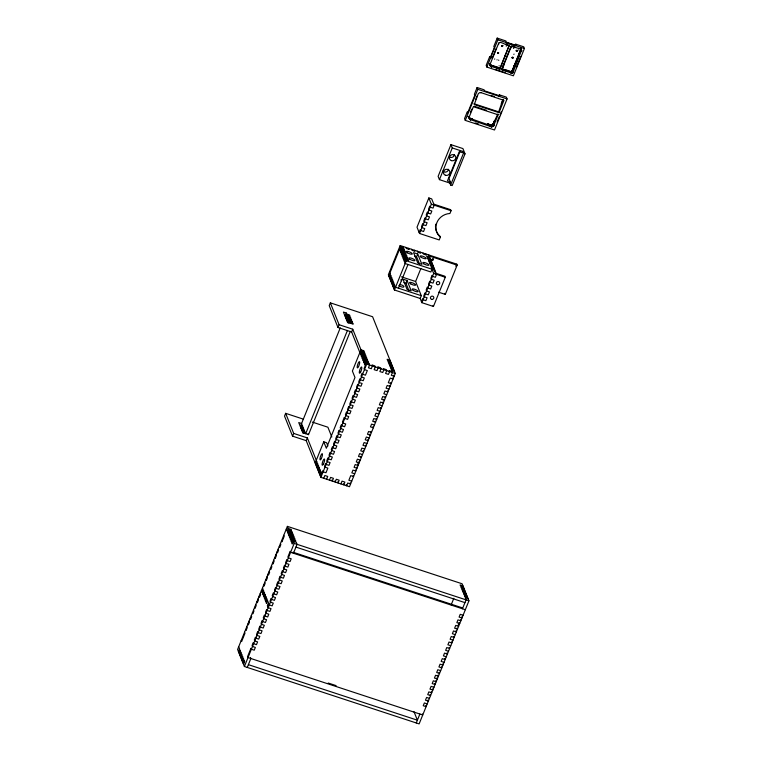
<?xml version="1.0" encoding="UTF-8"?>
<svg xmlns="http://www.w3.org/2000/svg" width="762" height="762" viewBox="0 0 762 762"><rect width="100%" height="100%" fill="white"/><g stroke="black" fill="none" stroke-linecap="round" stroke-linejoin="round"><path stroke-width="1.14" d="M512.35 70.637C514.807 71.828 511.34 74.343 511.14 72.933L501.825 69.866L511.35 46.311L520.57 48.959L521.522 49.854L521.551 51.264L520.598 49.625L512.093 71.314L510.588 71.799L502.177 69.047M494.633 59.188L494.738 58.922M498.672 44.52L498.605 44.329M497.014 59.912L497.081 59.75M499.243 42.682L499.615 42.815M498.586 52.807L497.824 53.426M498.758 60.389L498.7 60.065M499.158 65.923L499.081 65.742M501.758 46.168L502.758 45.71M502.806 45.777L501.806 46.244M502.625 66.723C503.187 64.427 504.101 68.466 502.558 66.542M506.292 46.196L506.216 46.015M511.131 47.787L511.397 47.568M511.34 46.749L511.407 46.93M513.826 48.368L513.445 48.32M513.112 57.579C512.416 59.531 511.483 56.169 513.074 57.512M513.798 54.359L514.074 54.112M516.284 50.94L517.284 50.483M517.331 50.549L516.931 51.368L516.217 50.759M518.503 49.901L518.322 49.987M521.046 49.387L520.96 48.444M520.989 49.625L521.599 51.149M303.438 419.176L285.645 413.328L284.531 416.1L292.551 436.159L306.21 440.646L320.888 477.336L349.482 486.728L395.297 373.475L372.599 316.735L330.346 302.847L329.222 305.619L337.976 327.489L351.634 331.984L359.864 352.549M337.976 327.489L339.09 324.717L330.346 302.847M340.262 327.87L300.457 426.263L303.324 433.416L304.438 430.644L304.028 429.625L302.914 432.397M349.948 322.202L352.806 323.145L353.216 324.164L347.501 322.288L343.414 312.068L346.272 313.011L345.157 315.782L345.557 316.802L346.681 314.03L349.539 314.973L349.948 315.992L347.091 315.058L345.967 317.821L346.377 318.849L347.501 316.078L350.358 317.011L350.768 318.04L347.91 317.097L346.786 319.869L347.196 320.888L348.32 318.116L351.177 319.059L351.587 320.078L348.729 319.145L347.605 321.907L348.015 322.936L349.129 320.164L351.996 321.097L352.406 322.126L349.539 321.183L348.796 323.031M300.866 427.282L301.99 424.52L301.581 423.491L298.723 422.558L302.809 432.768L308.524 434.645L350.32 331.327M301.276 428.311L302.4 425.539L302.809 426.558L301.685 429.33M302.095 430.349L303.209 427.577L303.619 428.596L302.504 431.368M304.105 433.511L304.848 431.663L305.257 432.683M305.667 433.711L347.462 330.394M351.634 331.984L352.749 329.213L339.09 324.717M438.598 292.189L445.313 294.399L457.133 265.157L456.733 264.138L400.183 245.555L388.353 274.796L394.44 289.998L420.167 298.456L421.853 302.666L433.445 306.476L445.275 277.244L444.865 276.215L436.131 273.348M287.388 526.361L237.592 649.462L244.402 666.493L419.129 723.9L468.935 600.799L462.124 583.778L287.388 526.361L294.199 543.392L244.402 666.493M388.763 275.815L400.593 246.574L403.45 247.517L403.041 246.497M261.785 591.703L262.9 588.94L262.49 587.912M389.201 276.901L390.315 274.139L389.877 273.044M238.43 651.558L239.554 648.786L238.716 646.7M389.639 277.997L390.754 275.225L391.192 276.32L390.068 279.092M315.163 463.039L323.755 441.798L326.612 442.741L327.908 445.98M238.858 652.624L239.982 649.853L240.411 650.929L239.287 653.701M315.573 464.058L316.697 461.286L317.106 462.305L315.982 465.077M390.506 280.178L391.63 277.406L392.068 278.501L390.944 281.273M239.716 654.768L240.83 651.996L241.259 653.063L240.144 655.834M316.392 466.096L317.516 463.334L317.925 464.353L316.802 467.125M391.382 282.359L392.497 279.597L392.935 280.683L391.82 283.454M240.573 656.911L241.687 654.139L242.116 655.206L241.002 657.977M317.211 468.144L318.335 465.372L318.735 466.392L317.621 469.163M392.249 284.54L393.373 281.778L393.811 282.864L392.687 285.636M241.43 659.044L242.545 656.282L242.973 657.349L241.849 660.121M318.03 470.183L319.145 467.42L319.554 468.44L318.44 471.211M419.119 232.458L420.3 229.533L420.71 230.553L423.567 231.496L424.748 228.571L421.891 227.628L421.481 226.609L422.672 223.685L423.072 224.704L425.939 225.647L427.12 222.723L424.263 221.78L423.853 220.761L425.034 217.837L425.444 218.856L428.301 219.799L429.482 216.875L426.625 215.932L426.215 214.913L427.396 211.988L427.806 213.008L430.663 213.951L431.844 211.026L428.987 210.083L428.577 209.064L429.768 206.14L430.168 207.159L433.035 208.102L434.216 205.178L431.702 198.892L428.844 197.949L417.014 227.19L419.529 233.477L439.226 239.944L440.341 237.173A14.287 13.354 -21.8 0 1 436.883 222.618A14.287 13.354 -21.8 0 1 449.932 213.484L451.056 210.712L450.647 209.693L433.807 204.159M393.125 286.731L394.249 283.959L394.687 285.045L393.563 287.817M450.942 144.647L438.121 176.346L439.436 179.642L449.828 183.051L450.618 185.023L452.209 185.547L465.03 153.848L462.925 148.58L450.942 144.647L452.266 147.942L439.436 179.642M242.278 661.187L243.402 658.416L243.83 659.492L242.707 662.254M318.84 472.23L319.964 469.459L320.373 470.478L319.249 473.25M394.002 288.912L395.116 286.141L395.554 287.236L421.291 295.685L420.167 298.456M243.135 663.331L244.259 660.559L244.688 661.626L243.564 664.397M319.659 474.269L320.783 471.507L321.193 472.526L320.069 475.298M394.44 289.998L406.26 260.766L400.183 245.555M499.358 94.831L499.767 95.85L484.518 90.83L484.108 89.811L477.117 87.516L474.374 94.288L474.783 95.307L467.706 112.824L467.297 111.795L464.553 118.567L465.277 120.386L494.509 129.988L507.073 98.936L506.349 97.126L499.358 94.831L498.615 96.669M491.319 57.083L489.728 56.559L486.166 65.37L486.851 67.066L513.378 75.79L524.408 48.52L523.723 46.815L515.741 44.196L515.141 45.691M515.741 44.196L516.245 45.444L506.387 42.205L505.882 40.958L497.195 38.1L493.805 46.482L494.309 47.73L490.233 57.807L489.728 56.559M267.776 606.685L268.891 603.914L269.3 604.942L272.158 605.876L273.282 603.104L270.424 602.171L270.015 601.151L271.139 598.38L271.539 599.399L274.406 600.342L275.52 597.57L272.663 596.627L272.253 595.608L273.377 592.836L273.787 593.855L276.644 594.798L277.759 592.026L274.901 591.093L274.491 590.064L275.615 587.302L276.025 588.321L278.882 589.264L280.006 586.492L277.149 585.549L276.739 584.53L277.854 581.758L278.263 582.778L281.121 583.721L282.245 580.949L279.387 580.015L278.978 578.987L280.102 576.224L280.502 577.244L283.369 578.177L284.483 575.415L281.626 574.472L281.216 573.453L282.34 570.681L282.75 571.7L285.607 572.643L286.731 569.871L283.864 568.928L283.454 567.909L284.578 565.137L284.988 566.166L287.846 567.099L288.969 564.328L286.112 563.394L285.702 562.375L286.817 559.603L287.226 560.622L290.084 561.565L291.208 558.794L288.35 557.851L287.941 556.832L290.179 551.288L290.589 552.317L465.325 609.724M320.478 476.317L322.717 470.773L323.126 471.792L325.984 472.735L327.851 468.116L324.993 467.182L324.583 466.163L325.707 463.391L326.117 464.41L328.974 465.353L330.098 462.582L327.231 461.639L326.831 460.619L327.946 457.848L328.355 458.867L331.213 459.81L332.337 457.038L329.479 456.105L329.07 455.076L330.184 452.314L330.594 453.333L333.461 454.266L334.575 451.504L331.718 450.561L331.308 449.542L332.432 446.77L332.842 447.789L335.699 448.732L336.814 445.96L333.956 445.018L333.546 443.998L334.67 441.227L335.08 442.255L337.937 443.189L339.061 440.426L336.204 439.483L335.794 438.464L336.909 435.693L337.318 436.712L340.176 437.655L341.3 434.883L338.442 433.94L338.033 432.921L339.09 430.301L339.5 431.33L342.357 432.264L343.481 429.501L340.624 428.558L340.214 427.539L341.328 424.767L341.738 425.787L344.595 426.73L345.719 423.958L342.862 423.015L342.452 421.996L344.319 417.376L344.729 418.405L347.586 419.338L348.71 416.566L345.853 415.633L345.443 414.614L346.558 411.842L346.967 412.861L349.825 413.804L350.949 411.032L348.091 410.089L347.682 409.07L348.739 406.451L349.148 407.48L352.006 408.413L353.13 405.651L350.272 404.708L349.863 403.689L350.977 400.917L351.387 401.936L354.244 402.879L355.368 400.107L352.511 399.164L352.101 398.145L353.225 395.373L353.625 396.402L356.492 397.335L357.607 394.564L354.749 393.63L354.34 392.601L355.463 389.839L355.873 390.858L358.731 391.801L359.845 389.03L356.987 388.087L356.578 387.067L357.702 384.296L358.111 385.315L360.969 386.258L362.093 383.486L359.235 382.553L358.826 381.524L359.94 378.762L360.35 379.781L363.207 380.714L364.331 377.952L361.474 377.009L361.064 375.99L362.188 373.218L362.588 374.237L365.455 375.18L367.322 370.561L364.465 369.627L364.055 368.598L366.293 363.064L369.151 363.998M320.888 477.336L366.703 364.084L352.749 329.213M419.529 233.477L431.359 204.235L428.844 197.949M465.277 120.386L477.841 89.335L477.117 87.516M486.851 67.066L497.881 39.805L497.195 38.1M398.412 288.169L408.003 264.471M470.402 112.462L471.735 109.176M475.717 99.336L477.05 96.05M496.243 48.358L492.166 58.445L491.738 57.379M247.259 667.426L250.869 658.501L250.46 657.482M323.745 478.279L324.869 475.507L327.727 476.44L326.603 479.212M490.471 64.989L496.052 66.646L496.481 67.713L499.92 69.237L491.776 66.57L491.166 65.046M470.192 118.481L488.09 124.711L487.756 123.873L489.985 124.606C489.414 128.397 494.9 126.292 494.119 124.635L498.1 114.795L497.786 114.005L493.176 124.101L490.623 125.092L487.756 123.873M480.908 92.812L479.612 92.621L478.222 93.793L474.259 104.518L498.977 112.633L503.93 100.384L480.803 92.554M489.575 64.199L490.48 66.142L491.776 66.57M498.1 114.795L473.383 106.68L469.335 116.672C467.144 117.377 472.278 122.672 470.135 118.081M408.861 290.503L405.965 283.273L407.089 280.511L402.955 279.14L407.089 289.474L411.223 290.836L407.089 280.511M417.7 254.003L421.91 264.366L417.786 263.004L413.566 252.641L417.7 254.003L416.576 256.775L419.529 264.033M472.497 118.862L469.925 118.234L470.659 120.053M459.991 151.381L449.008 178.527L450.323 181.823L449.828 183.051M496.052 66.646L500.091 68.361M329.46 480.155L330.584 477.383L333.442 478.326L332.327 481.098L331.918 480.07M452.266 147.942L462.648 151.352L462.153 152.581L459.296 151.648L447.465 180.88L450.323 181.823M450.618 185.023L463.439 153.333L462.648 151.352M499.739 68.79L509.264 45.234L499.92 69.237M421.291 295.685L415.614 281.502L420.843 268.576M511.169 45.853L501.644 69.409L505.873 70.799L505.454 69.733L510.53 71.409L511.397 73.343M340.9 483.908L342.024 481.146L344.881 482.079L343.757 484.851L343.348 483.832M512.769 72.761L512.074 70.704L518.389 55.693M514.045 65.827L514.464 66.894L518.951 55.826L518.522 54.759L520.598 49.625M521.208 51.149L513.026 72.333M494.3 125.101L493.471 123.006L494.509 120.415M498.977 112.633L498.662 111.843L502.872 99.746M421.443 301.647L422.624 298.723L423.034 299.742L425.891 300.685L427.082 297.761L424.215 296.818L423.805 295.799L424.996 292.875L425.406 293.894L428.263 294.837L429.444 291.913L426.587 290.97L426.177 289.951L427.358 287.026L427.768 288.046L430.625 288.988L431.806 286.064L428.949 285.121L428.539 284.102L429.72 281.178L430.13 282.197L432.987 283.14L434.178 280.216L431.311 279.283L430.901 278.254L432.092 275.33L432.502 276.358L435.359 277.292L436.54 274.368L428.768 254.956M493.185 123.825L494.862 120.529M503.263 99.403L501.263 103.737M502.044 102.784L503.339 99.593M516.36 67.513L520.837 56.445M421.853 302.666L433.683 273.434L431.997 269.224L430.873 271.986L405.146 263.538L404.708 262.442L405.822 259.671L408.689 260.614L408.251 259.518L405.394 258.585L404.27 261.356L403.831 260.261L404.955 257.489L407.813 258.432L407.375 257.337L404.517 256.403L403.393 259.166L402.965 258.08L404.079 255.308L406.937 256.251L406.508 255.156L403.641 254.213L402.527 256.985L402.088 255.899L403.212 253.127L406.07 254.07L405.632 252.974L402.774 252.032L401.65 254.803L401.212 253.717L402.336 250.946L405.193 251.879L404.755 250.793L401.898 249.85L400.774 252.622L400.345 251.527L401.46 248.764L404.317 249.698L403.889 248.612L401.022 247.669L399.907 250.441L399.469 249.345M497.1 121.996L499.215 116.786M500.053 114.7L501.32 111.576M455.857 266.3L456.733 264.138M451.161 604.895L453.819 598.322M416.271 722.957L419.881 714.032M292.551 436.159L293.694 433.435L285.645 413.328M306.21 440.646L307.353 437.921L293.694 433.435M493.395 123.568L494.081 125.435M503.549 64.218L504.253 63.884M502.653 66.475L503.53 66.313L502.663 66.77M516.245 50.483L516.979 50.149L517.398 50.73M512.102 57.693L512.836 57.36M517.293 50.835L516.331 51.016M487.547 124.025C489.699 127.511 493.728 121.796 493.957 125.587M492.7 124.273L493.366 126.13M492.385 124.473L493.204 126.244M505.72 55.883L504.806 55.588L505.568 54.969M491.804 124.739L492.471 126.578M491.452 124.835L492.271 126.635M498.31 52.588C496.291 52.845 499.329 54.512 498.472 52.559M490.88 126.673L470.792 119.72M399.707 284.397C406.765 286.007 403.965 289.179 398.878 285.464M489.776 124.758L490.48 124.901L491.28 126.73M495.843 66.808L500.015 68.18M502.11 68.866L505.339 69.923M497.881 39.805L524.408 48.52M506.378 42.815L514.045 45.329M505.644 44.044L508.359 44.929M512.255 46.215L515.503 47.282M509.445 45.682C508.063 46.958 498.958 39.281 498.415 43.891L489.89 64.751M514.321 65.761L515.855 66.265M491.033 65.38L494.938 66.665M495.719 69.59L505.12 72.676M477.841 89.335L507.073 98.936M491.252 95.526L494.528 96.603M473.945 103.718L498.662 111.843M474.193 106.251L486.547 110.309M475.221 122.958L478.488 124.035M463.439 153.333L465.03 153.848M431.359 204.235L451.056 210.712M429.177 255.975L457.133 265.157M429.616 257.061L426.758 256.127L427.196 257.213L430.054 258.156M430.492 259.242L427.634 258.308L428.063 259.394L430.93 260.337M431.359 261.433L428.501 260.49L428.939 261.585L431.797 262.519M432.235 263.614L429.377 262.671L429.816 263.766L432.673 264.7M433.111 265.795L430.254 264.852L430.682 265.948L433.549 266.881M433.978 267.976L431.121 267.033L431.559 268.129L434.416 269.072M406.26 260.766L434.854 270.158M433.683 273.434L445.275 277.244M401.46 276.844L415.614 281.502M403.898 282.597L405.965 283.273M389.982 360.197L387.125 359.264L387.534 360.283L390.392 361.217M390.801 362.245L387.944 361.302L388.353 362.321L391.211 363.264M391.62 364.284L388.753 363.35L389.163 364.369L392.02 365.303M392.43 366.332L389.572 365.389L389.982 366.408L392.84 367.351M393.249 368.37L390.392 367.436L390.801 368.456L393.659 369.389M394.068 370.418L391.211 369.475L391.62 370.494L394.478 371.437M366.703 364.084L395.297 373.475M388.944 389.172L386.086 388.229L387.201 385.467L390.068 386.401L389.658 385.382M386.705 394.716L383.848 393.773L384.962 391.001L387.82 391.944L387.41 390.925M382.219 405.794L379.362 404.851L380.486 402.079L383.343 403.022L382.934 402.003M379.981 411.328L377.123 410.394L378.238 407.622L381.105 408.565L380.695 407.537M377.742 416.871L374.885 415.928L375.999 413.166L378.857 414.099L378.447 413.08M374.437 425.025L371.58 424.091L370.465 426.853L373.323 427.796L372.913 426.777M369.208 437.95L366.351 437.017L365.236 439.779L368.094 440.722L367.684 439.703M312.334 422.1L327.898 427.215L331.822 437.007M366.97 443.494L364.112 442.551L362.988 445.322L365.846 446.265L365.446 445.237M364.731 449.028L361.874 448.094L360.75 450.856L363.607 451.799L363.198 450.78M362.493 454.571L359.626 453.628L358.511 456.4L361.369 457.343L360.959 456.314M360.245 460.105L357.388 459.172L356.264 461.943L359.131 462.877L358.721 461.858L357.664 464.477L358.073 465.496L355.206 464.553L354.092 467.325L356.949 468.268L356.54 467.239M354.711 473.802L351.844 472.869L352.968 470.097L355.825 471.03L355.416 470.011M351.72 481.193L348.863 480.25L350.73 475.631L353.587 476.574L353.177 475.555M462.963 585.864L460.096 584.93L460.524 585.997L463.382 586.94M463.81 588.007L460.953 587.064L461.381 588.14L464.239 589.074M464.668 590.15L461.81 589.207L462.239 590.274L465.096 591.217M465.525 592.284L462.667 591.35L463.096 592.417L465.953 593.36M466.382 594.427L463.525 593.484L463.953 594.56L466.811 595.493M467.239 596.57L464.382 595.627L464.81 596.703L467.668 597.637M468.097 598.703L465.239 597.77L466.068 599.856L462.458 608.781L462.048 607.762L293.037 552.231L293.446 553.25L297.056 544.325L296.228 542.239L293.36 541.296L292.246 544.068L291.817 543.001L292.932 540.229L295.799 541.163L295.37 540.096L292.513 539.153L291.389 541.925L290.96 540.858L292.084 538.086L294.942 539.029L294.513 537.953L291.656 537.019L290.532 539.782L290.103 538.715L291.227 535.943L294.084 536.886L293.656 535.819L290.798 534.876L289.674 537.648L289.246 536.572L290.37 533.81L293.227 534.743L292.798 533.676L289.941 532.733L288.817 535.505L288.388 534.438L289.512 531.666L292.37 532.609L291.941 531.533L289.084 530.6L287.96 533.362L287.531 532.295L288.655 529.523L291.513 530.466L291.084 529.399L288.227 528.457L287.112 531.228L286.274 529.133M294.199 543.392L468.935 600.799M295.942 547.097L464.953 602.628M463.077 615.267L460.219 614.324L459.095 617.096L461.963 618.03L461.553 617.01M455.238 634.651L452.38 633.717L453.495 630.946L456.352 631.879L455.952 630.86M452.999 640.194L450.132 639.251L451.256 636.48L454.114 637.423L453.704 636.403M450.752 645.728L447.894 644.795L449.018 642.023L451.876 642.966L451.466 641.937M448.513 651.272L445.656 650.329L446.77 647.557L449.637 648.5L449.228 647.481M446.275 656.806L443.417 655.872L444.532 653.101L447.389 654.044L446.989 653.015M444.036 662.349L441.169 661.406L442.293 658.644L445.151 659.578L444.741 658.558M440.674 670.655L437.807 669.722L436.693 672.494L439.55 673.427L439.141 672.408M433.949 687.276L431.092 686.343L429.968 689.105L432.826 690.048L432.416 689.029M429.463 698.354L426.606 697.421L425.482 700.183L428.349 701.126L427.939 700.107M427.225 703.898L424.367 702.955L423.243 705.726L426.101 706.669L425.691 705.641M328.212 683.028L336.099 685.619M248.383 664.654L417.395 720.195L413.985 711.679M414.509 256.099L416.576 256.775L414.88 256.223M431.635 259.528L432.778 259.451L433.121 258.604M490.699 65.256L490.185 64.799M469.821 118.339L469.03 117.662M498.548 52.74L497.681 52.511L497.662 53.445M469.316 118.024L468.697 117.3L469.021 117.777M490.395 65.075L490.052 64.684L490.861 66.504M490.118 64.865L489.804 64.446L490.604 66.275M468.868 117.691L468.259 116.329M468.478 116.996L468.259 116.443L468.478 116.977M512.997 57.331L512.978 58.274L511.997 57.788M504.406 63.856L504.396 64.77L503.444 64.303M520.732 48.025L521.684 50.549M521.008 48.968L521.656 50.911M520.875 49.559L521.551 51.264M512.264 70.809L512.893 72.6M512.016 71.133L512.702 72.838M511.95 71.209L512.55 72.981M511.788 71.333L512.378 73.095L511.607 71.447M511.521 71.485L512.102 73.228M511.331 71.561L512.007 73.266M511.131 71.618L511.912 73.295M511.026 71.628L511.702 73.333M510.816 71.647L511.607 73.343M510.416 71.59L511.197 73.314M491.642 66.904L490.795 65.141L491.471 66.846M490.633 65.065L491.309 66.77M490.328 64.894L491.157 66.694M489.433 63.894L490.376 66.008M493.471 123.454L494.195 125.273M493.1 123.92L493.824 125.74M492.957 124.063L493.681 125.882M492.804 124.196L493.528 126.006M492.3 124.53L493.024 126.34M492.119 124.616L492.843 126.435M491.928 124.692L492.662 126.511M491.347 124.863L492.071 126.673M491.147 124.892L491.881 126.711M491.681 126.73L490.747 124.92L491.48 126.73M490.347 124.892L491.08 126.711M440.341 237.173L439.941 236.153A14.287 13.354 -21.8 0 1 435.712 224.19M444.903 293.37L445.313 294.399M432.264 265.243L435.74 273.929M425.91 254.013L426.32 255.032L423.462 254.098L423.053 253.07M420.195 252.136L420.605 253.155L417.747 252.212L417.338 251.193M414.48 250.25L414.88 251.279L412.023 250.336L411.613 249.317M433.045 305.457L433.445 306.476M408.756 248.374L409.165 249.393L406.308 248.46L405.898 247.44M393.763 375.228L394.173 376.247L391.316 375.304L392.43 372.542L392.03 371.513L389.163 370.58L389.572 371.599L388.458 374.371L385.591 373.428L386.715 370.656L386.305 369.637L383.448 368.703L383.858 369.722L382.734 372.494L379.876 371.551L381 368.779L380.59 367.76L377.733 366.817L378.142 367.836L377.019 370.608L374.161 369.675L375.275 366.903L374.866 365.884L372.008 364.941L372.418 365.96L371.304 368.732L368.437 367.789L369.56 365.027L368.741 362.979L365.884 362.045L364.76 364.808L364.36 363.788L365.474 361.017L368.332 361.96L367.922 360.94L365.065 359.997L363.95 362.769L363.541 361.75L364.655 358.978L367.522 359.912L367.113 358.892L364.246 357.959L363.131 360.721L362.722 359.702L363.845 356.93L366.703 357.873L366.293 356.854L363.436 355.911L362.312 358.683L361.902 357.664L363.026 354.892L365.884 355.835L365.474 354.806L362.617 353.873L361.493 356.635L361.083 355.616L362.207 352.844L365.065 353.787L364.655 352.768L361.798 351.825L360.674 354.597L360.274 353.578L361.388 350.806L364.246 351.749L363.845 350.72L360.978 349.787L352.387 371.018L354.978 377.485L326.346 448.275L323.755 441.798M392.64 378L393.049 379.019L390.192 378.076L388.325 382.695L391.182 383.638L390.773 382.61M385.172 396.459L385.582 397.478L382.724 396.545L381.6 399.317L384.458 400.25L384.058 399.231M346.272 313.011L350.358 323.221M460.429 619.782L460.839 620.801L457.981 619.868L456.857 622.63L459.715 623.573L459.305 622.554L458.191 625.326L458.6 626.345L455.743 625.402L454.619 628.174L457.476 629.117L457.067 628.088M376.276 418.462L376.685 419.491L373.818 418.548L372.704 421.319L375.561 422.253L375.152 421.234M371.046 431.387L371.456 432.416L368.589 431.473L367.475 434.245L370.332 435.178L369.922 434.159M442.503 664.102L442.913 665.121L440.055 664.178L438.931 666.95L441.789 667.893L441.379 666.864M438.017 675.18L438.426 676.199L435.569 675.256L434.454 678.028L437.312 678.971L436.902 677.951M435.778 680.714L436.188 681.742L433.33 680.799L432.206 683.571L435.064 684.505L434.664 683.485M350.187 482.937L350.596 483.965L347.739 483.022L346.624 485.794L346.215 484.765M431.302 691.791L431.711 692.82L428.844 691.877L427.73 694.649L430.587 695.582L430.178 694.563M337.633 481.955L338.042 482.975L339.166 480.203L336.299 479.26L335.185 482.032L334.775 481.012M422.339 713.956L422.739 714.975L248.012 657.568L247.602 656.539L250.965 648.233L251.374 649.253L254.232 650.196L255.356 647.424L252.498 646.481L252.089 645.462L253.203 642.69L253.613 643.719L256.47 644.652L257.594 641.89L254.737 640.947L254.327 639.928L255.451 637.156L255.861 638.175L258.718 639.118L259.832 636.346L256.975 635.403L256.565 634.384L257.689 631.612L258.099 632.641L260.956 633.574L262.08 630.803L259.213 629.869L258.813 628.841L259.928 626.078L260.337 627.097L263.195 628.04L264.319 625.269L261.461 624.326L261.052 623.306L262.166 620.535L262.576 621.554L265.443 622.497L266.557 619.725L263.7 618.792L263.29 617.763L264.414 615.001L264.824 616.02L267.681 616.953L268.796 614.191L265.938 613.248L265.528 612.229L266.652 609.457L267.062 610.476L269.919 611.419L271.043 608.648L268.186 607.705L267.348 605.619L268.462 602.847L267.605 600.704L266.49 603.475L266.062 602.409L267.186 599.637L266.757 598.57L265.633 601.332L265.205 600.266L266.329 597.494L265.9 596.427L264.776 599.199L264.347 598.122L265.471 595.36L265.043 594.284L263.919 597.056L263.471 595.941L264.595 593.169L264.185 592.15L263.061 594.912L262.633 593.846L263.757 591.074L263.328 590.007L262.204 592.779L261.376 590.683M308.115 433.626L308.524 434.645M307.353 437.921L316.287 460.267M283.778 535.286L284.188 536.315L281.95 541.849L281.54 540.829M280.416 543.601L280.826 544.62L279.711 547.392L279.302 546.373M278.178 549.135L278.587 550.164L277.463 552.926L277.063 551.907M275.939 554.679L276.349 555.698L275.225 558.47L274.815 557.451M273.701 560.213L274.11 561.242L272.987 564.004L272.577 562.985M271.453 565.756L271.863 566.776L270.748 569.547L270.339 568.528M269.215 571.3L269.624 572.319L268.5 575.091L268.091 574.062M266.976 576.834L267.386 577.853L266.262 580.625L265.852 579.606M264.738 582.378L265.138 583.397L264.023 586.168L263.614 585.149M260.252 593.455L260.661 594.474L259.537 597.246L259.128 596.227M258.013 598.989L258.423 600.018L257.299 602.79L256.889 601.761M255.765 604.533L256.175 605.552L255.06 608.324L254.651 607.304M253.527 610.076L253.937 611.095L252.813 613.867L252.412 612.838M251.289 615.61L251.698 616.629L250.574 619.401L250.165 618.382M249.05 621.154L249.46 622.173L248.336 624.945L247.926 623.926M246.802 626.688L247.212 627.717L246.097 630.479L245.688 629.46M244.564 632.231L244.973 633.251L241.611 641.566L241.202 640.537M431.663 263.385A1.715 1.61 -21.8 0 1 432.368 264.824M401.002 279.54A3.267 0.867 22 0 1 401.079 280.692M454.485 154.61A3.267 3.058 -21.8 0 1 449.342 156.982M448.561 169.259A3.267 3.058 -21.8 0 1 442.798 171.098M501.72 45.71C502.225 48.225 503.634 44.367 501.72 45.71M503.472 64.037C504.063 66.065 505.082 62.751 503.472 64.037M431.73 259.518C432.521 263.004 434.731 257.261 431.73 259.518M437.417 284.664A1.705 1.591 -21.8 0 0 439.703 282.826A1.705 1.591 -21.8 0 0 436.978 281.93A1.705 1.591 -21.8 0 0 437.417 284.664M431.816 299.371A1.715 1.61 -21.8 0 0 433.721 297.132A1.715 1.61 -21.8 0 0 430.816 296.77A1.715 1.61 -21.8 0 0 431.816 299.371M407.422 252.803A3.267 0.867 22 0 0 412.29 253.984A3.267 0.867 22 0 0 408.08 251.45A3.267 0.867 22 0 0 407.422 252.803M421.357 257.385A3.267 0.867 22 0 0 426.187 258.537A3.267 0.867 22 0 0 421.929 256.003A3.267 0.867 22 0 0 421.357 257.385M423.653 263.709A3.267 0.867 22 0 0 428.768 265.214A3.267 0.867 22 0 0 425.063 262.69A3.267 0.867 22 0 0 423.653 263.709M409.565 259.013A3.267 0.867 22 0 0 414.776 260.68A3.267 0.867 22 0 0 411.394 258.185A3.267 0.867 22 0 0 409.565 259.013M410.728 283.874A3.277 0.867 22 0 0 415.595 285.055A3.277 0.867 22 0 0 411.366 282.512A3.277 0.867 22 0 0 410.728 283.874M413.309 290.398A3.229 0.857 22 0 0 418.109 291.56A3.229 0.857 22 0 0 413.937 289.055A3.229 0.857 22 0 0 413.309 290.398M360.674 371.904A3.267 0.772 -71.8 0 0 361.598 366.998A3.267 0.772 -71.8 0 0 359.426 371.408A3.267 0.772 -71.8 0 0 360.674 371.904M358.54 366.57A3.267 0.772 -71.8 0 0 359.464 361.674A3.267 0.772 -71.8 0 0 357.292 366.074A3.267 0.772 -71.8 0 0 358.54 366.57M323.45 463.925A3.267 0.772 -71.8 0 0 324.374 459.019A3.267 0.772 -71.8 0 0 322.202 463.429A3.267 0.772 -71.8 0 0 323.45 463.925M321.316 458.581A3.267 0.772 -71.8 0 0 322.24 453.695A3.267 0.772 -71.8 0 0 320.069 458.086A3.267 0.772 -71.8 0 0 321.316 458.581M451.399 160.63A3.267 3.058 -21.8 0 0 455.781 157.096A3.267 3.058 -21.8 0 0 450.552 155.381A3.267 3.058 -21.8 0 0 451.399 160.63M445.465 175.279A3.267 3.058 -21.8 0 0 449.856 171.745A3.267 3.058 -21.8 0 0 444.627 170.031A3.267 3.058 -21.8 0 0 445.465 175.279"/></g></svg>
